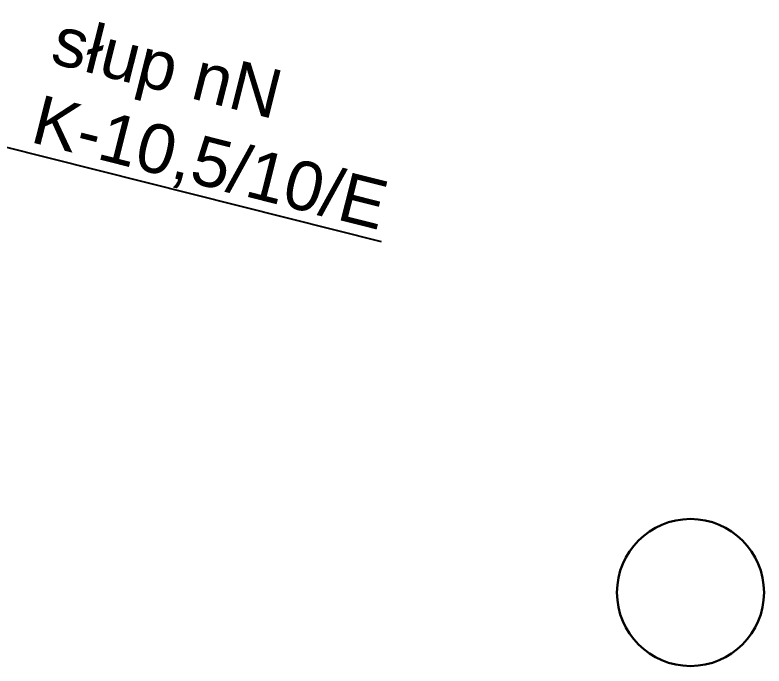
# Model space of a CAD drawing. Header units: metres. Extents: x 5772289 to 7530543, y 5762751 to 5793884.
# Drawn here: x 7525573.4 to 7525603.97, y 5787222.29 to 5787248.86 of the extents above; entities that cross this region are included whole.
import ezdxf
from ezdxf import colors
from ezdxf.entities.mleader import LeaderData, LeaderLine
from ezdxf.math import Vec2, Vec3

# ---------------------------------------------------------------- set-up
doc = ezdxf.new("R2010")
doc.units = ezdxf.units.M
doc.layers.add('00_Mufa', color=3, linetype='Continuous', lineweight=30)
doc.layers.add('_MM opisy', color=7, linetype='Continuous')
doc.styles.get("Standard").update_dxf_attribs({"font": 'arial.ttf'})

msp = doc.modelspace()

# ---------------------------------------------------------------- linework, layer by layer
at = {"layer": '00_Mufa'}
msp.add_circle((7525600.968, 5787225.294), 3, dxfattribs=at)

# ---------------------------------------------------------------- leaders
at = {"layer": '_MM opisy'}
ml = msp.add_multileader_mtext('Standard', dxfattribs=at)
ml.set_content('\\pxql;słup nN\\PK-10,5/10/E', color=256)
ml.set_leader_properties()
ml.build(insert=Vec2(0, 0))
ml.multileader.update_dxf_attribs({"has_text_frame": 1, "text_left_attachment_type": 5, "text_right_attachment_type": 5, "dogleg_length": 1, "arrow_head_size": 1})
ctx = ml.context
ctx.base_point, ctx.char_height, ctx.arrow_head_size, ctx.landing_gap_size, ctx.plane_origin, ctx.plane_x_axis, ctx.plane_y_axis = Vec3(7525572.896, 5787243.514), 2, 1, 1, Vec3(7525568.953, 5787236.029), Vec3(0.969607, -0.244667), Vec3(0.244667, 0.969607)
ctx.left_attachment, ctx.right_attachment = 5, 5
notes = []
notes.append((ctx, [(0, (1, 1, 0), (7525571.927, 5787243.758), (0.969607, -0.244667), 1, [(0, [(7525567.635, 5787237.826)], 0, [])])]))
ctx.mtext.insert, ctx.mtext.text_direction, ctx.mtext.flow_direction = Vec3(7525575.277, 5787248.861), Vec3(0.969607, -0.244667), 5
ctx.mtext.has_bg_fill, ctx.mtext.bg_color, ctx.mtext.bg_scale_factor, ctx.mtext.bg_transparency, ctx.mtext.use_window_bg_color = 1, -1023410175, 1, 0, 1
for ctx, leaders in notes:
    for number, flags, end, landing, length, lines in leaders:
        leader = LeaderData()
        leader.index, (leader.has_last_leader_line, leader.has_dogleg_vector, leader.attachment_direction) = number, flags
        leader.last_leader_point, leader.dogleg_vector, leader.dogleg_length = Vec3(end), Vec3(landing), length
        for number, points, colour, breaks in lines:
            line = LeaderLine()
            line.index, line.vertices, line.color, line.breaks = number, Vec3.list(points), colors.encode_raw_color(colour), breaks
            leader.lines.append(line)
        ctx.leaders.append(leader)

doc.saveas('drawing.dxf')
